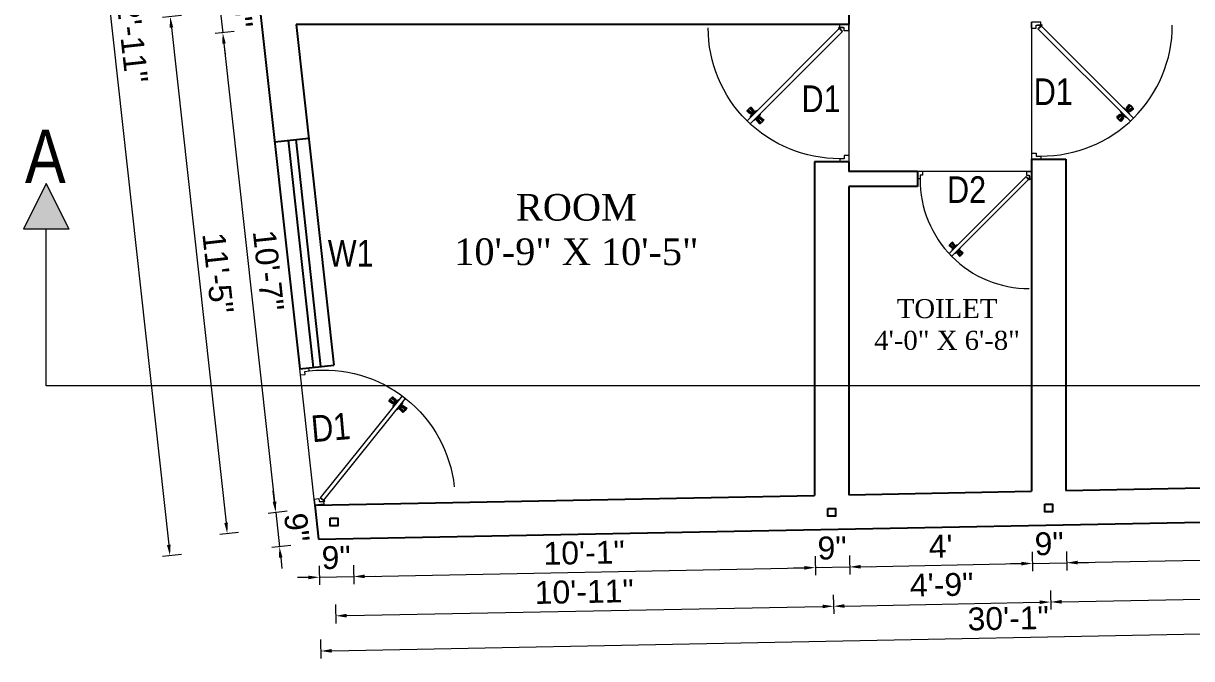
# Model space of a CAD drawing. Header units: inches. Extents: x 392906 to 410488, y -52747 to -40742.
# Drawn here: x 395479.8 to 395786.6, y -51103.8 to -50937 of the extents above; entities that cross this region are included whole.
import ezdxf

# ---------------------------------------------------------------- set-up
doc = ezdxf.new("R2010")
doc.units = ezdxf.units.IN
doc.header["$LTSCALE"] = 2
doc.header["$MEASUREMENT"] = 0
doc.header["$PDMODE"] = 34
doc.layers.get('0').update_dxf_attribs({"linetype": 'CONTINUOUS'})
doc.layers.get('DEFPOINTS').update_dxf_attribs({"color": 141, "linetype": 'CONTINUOUS'})
for name, color, linetype, lineweight in [('DOOR & WIN', 1, 'CONTINUOUS', 25), ('PUERTAS', 7, 'CONTINUOUS', 9), ('steps', 253, 'CONTINUOUS', 20)]:
    doc.layers.add(name, color=color, linetype=linetype, lineweight=lineweight)
doc.styles.add('Lettring Text', font='arial.ttf')
doc.styles.get("Standard").update_dxf_attribs({"font": 'ARIALN.TTF'})
doc.dimstyles.new('Copy of Standard', dxfattribs={"dimtxt": 6, "dimasz": 2.875, "dimexe": 2, "dimexo": 4, "dimgap": 2, "dimtad": 1, "dimdec": 0, "dimrnd": 1, "dimzin": 0, "dimdsep": 46, "dimlunit": 4, "dimtxsty": 'Lettring Text', "dimcen": 0.1, "dimclrd": 7, "dimclre": 7, "dimclrt": 7, "dimazin": 0, "dimtfac": 0.645, "dimtdec": 0, "dimtmove": 1, "dimatfit": 0, "dimfxl": 3, "dimfxlon": 1, "dimtfillclr": 256, "dimtolj": 1, "dimtzin": 0, "dimlwd": -1, "dimlwe": -1, "dimarcsym": 2})

# ---------------------------------------------------------------- blocks, each defined once
blk = doc.blocks.new('3ft')
at = {"layer": 'PUERTAS', "color": 6}
for p, q in [((1.01, 2.52), (25.23, 26.74)), ((26.05, 25.92), (1.77, 1.64)), ((26.05, 25.92), (25.23, 26.74)), ((0, 2.4), (0, 0)), ((0.72, 2.4), (0, 2.4)), ((1.6, 0), (0, 0)), ((0.72, 1.52), (0.72, 2.44)), ((0.8, 1.52), (0.72, 1.52)), ((0.8, 1.52), (0.8, 2.41)), ((0.8, 1.2), (0.8, 1.52)), ((1.6, 1.2), (0.8, 1.2)), ((1.57, 1.84), (0.94, 2.47)), ((1.63, 1.89), (0.97, 2.55)), ((1.63, 1.89), (1.57, 1.84)), ((1.77, 1.64), (1.57, 1.84)), ((1.6, 0), (1.6, 1.2)), ((34.4, 0), (34.4, 1.2)), ((34.4, 1.2), (35.2, 1.2)), ((34.4, 0), (36, 0)), ((35.2, 1.2), (35.2, 2.4)), ((35.2, 2.4), (36, 2.4)), ((36, 0), (36, 2.4))]:
    blk.add_line(p, q, dxfattribs=at)
at = {"layer": 'PUERTAS', "color": 8}
for p, q in [((22.57, 24.94), (21.65, 25.68)), ((22.63, 24.99), (21.69, 25.75)), ((22.74, 25.1), (21.84, 25.9)), ((22.13, 26.28), (21.98, 26.13)), ((22.88, 25.24), (22.01, 26.06)), ((22.13, 26.28), (22.27, 26.42)), ((22.29, 26.41), (22.27, 26.42)), ((23.16, 25.52), (22.34, 26.39)), ((23.3, 25.66), (22.5, 26.56)), ((23.41, 25.77), (22.65, 26.71)), ((22.69, 24.32), (23.02, 24.83)), ((23.46, 25.83), (22.72, 26.75)), ((22.95, 24.96), (22.84, 25.07)), ((22.98, 24.99), (22.86, 25.1)), ((23.03, 25.04), (22.91, 25.15)), ((22.91, 24.53), (23.1, 24.91)), ((23.11, 25.12), (22.99, 25.23)), ((23.13, 24.76), (23.18, 24.99)), ((23.28, 25.3), (23.17, 25.41)), ((23.36, 25.37), (23.25, 25.49)), ((23.31, 24.94), (23.28, 25.08)), ((23.41, 25.43), (23.3, 25.54)), ((23.46, 25.09), (23.32, 25.13)), ((23.44, 25.45), (23.33, 25.56)), ((23.64, 25.27), (23.41, 25.22)), ((23.87, 25.49), (23.49, 25.3)), ((24.08, 25.71), (23.57, 25.38)), ((24.8, 24.56), (24.61, 24.18)), ((25.02, 24.77), (24.68, 24.26)), ((23.63, 23.38), (24.14, 23.72)), ((23.84, 23.6), (24.22, 23.79)), ((24.07, 23.82), (24.3, 23.88)), ((24.25, 24), (24.39, 23.97)), ((24.25, 23.26), (24.99, 22.34)), ((24.27, 23.64), (24.38, 23.53)), ((24.3, 23.67), (24.41, 23.56)), ((24.3, 23.32), (25.06, 22.38)), ((24.35, 23.72), (24.46, 23.61)), ((24.4, 24.15), (24.43, 24.01)), ((24.41, 23.43), (25.2, 22.53)), ((24.43, 23.8), (24.54, 23.69)), ((24.58, 24.33), (24.52, 24.1)), ((24.55, 23.57), (25.37, 22.7)), ((24.6, 23.97), (24.72, 23.86)), ((24.68, 24.05), (24.79, 23.94)), ((24.73, 24.1), (24.85, 23.99)), ((24.76, 24.13), (24.87, 24.02)), ((24.83, 23.85), (25.7, 23.03)), ((24.97, 23.99), (25.87, 23.2)), ((25.08, 24.1), (26.02, 23.34)), ((25.14, 24.15), (26.06, 23.41)), ((25.58, 22.82), (25.43, 22.67)), ((25.58, 22.82), (25.73, 22.97)), ((25.72, 22.98), (25.73, 22.97)), ((0, 0), (36, 0))]:
    blk.add_line(p, q, dxfattribs=at)
at = {"layer": 'PUERTAS', "color": 1}
for p, q in [((21.67, 25.73), (22.17, 26.23)), ((22.49, 24.95), (21.67, 25.61)), ((21.7, 25.82), (22.14, 26.26)), ((21.73, 25.79), (21.7, 25.82)), ((22.58, 26.7), (22.14, 26.26)), ((22.67, 26.73), (22.17, 26.23)), ((22.61, 26.67), (22.58, 26.7)), ((22.6, 24.96), (23.02, 25.38)), ((22.61, 24.25), (22.92, 24.72)), ((22.7, 25.07), (22.71, 25.06)), ((23.45, 25.91), (22.79, 26.73)), ((22.82, 25.06), (23.08, 25.32)), ((22.94, 24.95), (22.83, 25.07)), ((22.92, 24.72), (22.92, 24.72)), ((22.93, 24.94), (23.19, 25.21)), ((22.93, 24.84), (22.93, 24.83)), ((23.44, 25.81), (23.02, 25.38)), ((23.34, 25.58), (23.08, 25.32)), ((23.46, 25.47), (23.19, 25.21)), ((23.33, 25.7), (23.34, 25.69)), ((23.45, 25.46), (23.33, 25.57)), ((23.57, 25.47), (23.57, 25.47)), ((24.15, 25.79), (23.68, 25.48)), ((23.68, 25.48), (23.68, 25.48)), ((24.27, 25.78), (24.26, 25.79)), ((25.1, 24.84), (24.79, 24.38)), ((25.09, 24.96), (25.1, 24.95)), ((22.62, 24.13), (22.61, 24.14)), ((23.44, 23.31), (23.45, 23.3)), ((23.56, 23.3), (24.03, 23.61)), ((24.03, 23.61), (24.03, 23.62)), ((24.14, 23.62), (24.14, 23.62)), ((24.25, 23.62), (24.51, 23.89)), ((24.26, 23.29), (24.69, 23.71)), ((24.26, 23.63), (24.37, 23.52)), ((24.26, 23.18), (24.92, 22.37)), ((24.37, 23.52), (24.63, 23.77)), ((24.37, 23.4), (24.37, 23.4)), ((24.78, 24.15), (24.51, 23.89)), ((24.89, 24.03), (24.63, 23.77)), ((25.11, 24.14), (24.69, 23.71)), ((24.77, 24.14), (24.88, 24.03)), ((24.79, 24.38), (24.78, 24.37)), ((24.78, 24.26), (24.78, 24.26)), ((25, 24.03), (25, 24.03)), ((25.04, 22.36), (25.54, 22.86)), ((25.1, 22.42), (25.13, 22.39)), ((25.13, 22.39), (25.57, 22.83)), ((25.22, 24.14), (26.03, 23.48)), ((26.04, 23.37), (25.54, 22.86)), ((26.01, 23.27), (25.57, 22.83)), ((25.98, 23.3), (26.01, 23.27))]:
    blk.add_line(p, q, dxfattribs=at)
at = {"layer": 'PUERTAS', "color": 2}
for p, q in [((21.99, 26.11), (21.98, 26.13)), ((25.42, 22.68), (25.43, 22.67))]:
    blk.add_line(p, q, dxfattribs=at)
at = {"layer": 'PUERTAS', "color": 6}
for radius in [0.155, 0.0752]:
    blk.add_circle((0.82, 2.56), radius, dxfattribs=at)
blk.add_arc((0.82, 2.56), 34.38, 359.7285, 90.0333, dxfattribs=at)
at = {"layer": 'PUERTAS', "color": 1}
for centre, start, end in [((22.54, 25.01), 231.0764, 315), ((22.73, 26.68), 38.9236, 135), ((22.77, 25.12), 225, 315), ((22.99, 24.89), 135, 219.7428), ((22.87, 24.78), 315, 39.7428), ((23.28, 25.63), 315, 45), ((23.39, 25.86), 315, 38.9236), ((23.51, 25.41), 50.2572, 135), ((23.62, 25.53), 230.2572, 315), ((24.2, 25.73), 45, 135), ((25.04, 24.89), 315, 45), ((22.67, 24.2), 135, 225), ((23.51, 23.36), 225, 315), ((24.09, 23.56), 50.2572, 135), ((24.2, 23.68), 230.2572, 315), ((24.32, 23.23), 135, 218.9236), ((24.42, 23.46), 135, 225), ((24.84, 24.31), 135, 219.7428), ((24.72, 24.21), 315, 39.7428), ((24.94, 23.98), 45, 135), ((24.98, 22.42), 218.9236, 315), ((25.17, 24.08), 51.0764, 135), ((25.98, 23.42), 315, 51.0764)]:
    blk.add_arc(centre, 0.08, start, end, dxfattribs=at)
blk = doc.blocks.new('*U199')
at = {"color": 3, "xscale": -1}
blk.add_blockref('3ft', (42, 0), dxfattribs=at)
blk = doc.blocks.new('2ft6in')
at = {"layer": 'PUERTAS', "color": 2}
for p, q in [((0.84, 2.1), (21.02, 22.28)), ((21.71, 21.6), (1.47, 1.37)), ((18.33, 21.76), (18.31, 21.77)), ((21.71, 21.6), (21.02, 22.28)), ((21.18, 18.9), (21.2, 18.89)), ((0, 2), (0, 0)), ((0.6, 2), (0, 2)), ((1.33, 0), (0, 0)), ((0.6, 1.26), (0.6, 2.04)), ((0.67, 1.26), (0.6, 1.26)), ((0.67, 1.26), (0.67, 2.01)), ((0.67, 1), (0.67, 1.26)), ((1.33, 1), (0.67, 1)), ((1.31, 1.53), (0.79, 2.06)), ((1.36, 1.58), (0.81, 2.12)), ((1.36, 1.58), (1.31, 1.53)), ((1.47, 1.37), (1.31, 1.53)), ((1.33, 0), (1.33, 1)), ((28.67, 0), (28.67, 1)), ((28.67, 1), (29.33, 1)), ((28.67, 0), (30, 0)), ((29.33, 1), (29.33, 2)), ((29.33, 2), (30, 2)), ((30, 0), (30, 2))]:
    blk.add_line(p, q, dxfattribs=at)
at = {"layer": 'PUERTAS', "color": 1}
for p, q in [((18.06, 21.44), (18.48, 21.86)), ((18.08, 21.51), (18.45, 21.88)), ((18.11, 21.49), (18.08, 21.51)), ((18.82, 22.25), (18.45, 21.88)), ((18.9, 22.28), (18.48, 21.86)), ((18.84, 22.23), (18.82, 22.25)), ((19.54, 21.59), (18.99, 22.27)), ((19.54, 21.5), (19.18, 21.15)), ((20.12, 21.49), (19.74, 21.24)), ((20.22, 21.48), (20.22, 21.49)), ((18.74, 20.79), (18.06, 21.34)), ((18.83, 20.8), (19.18, 21.15)), ((18.84, 20.21), (19.1, 20.6)), ((18.85, 20.11), (18.84, 20.12)), ((18.92, 20.89), (18.93, 20.88)), ((19.02, 20.88), (19.24, 21.1)), ((19.12, 20.8), (19.03, 20.89)), ((19.1, 20.7), (19.11, 20.69)), ((19.1, 20.6), (19.1, 20.6)), ((19.11, 20.79), (19.33, 21.01)), ((19.45, 21.31), (19.24, 21.1)), ((19.55, 21.22), (19.33, 21.01)), ((19.45, 21.41), (19.45, 21.41)), ((19.54, 21.22), (19.45, 21.31)), ((19.53, 19.43), (19.54, 19.42)), ((19.64, 21.23), (19.64, 21.23)), ((19.64, 19.42), (20.02, 19.67)), ((19.74, 21.24), (19.73, 21.23)), ((20.02, 19.67), (20.03, 19.68)), ((20.12, 19.68), (20.12, 19.68)), ((20.21, 19.69), (20.43, 19.9)), ((20.22, 19.41), (20.57, 19.76)), ((20.22, 19.69), (20.31, 19.6)), ((20.22, 19.32), (20.76, 18.64)), ((20.31, 19.6), (20.52, 19.81)), ((20.31, 19.5), (20.31, 19.5)), ((20.65, 20.12), (20.43, 19.9)), ((20.74, 20.03), (20.52, 19.81)), ((20.93, 20.11), (20.57, 19.76)), ((20.64, 20.11), (20.73, 20.02)), ((20.66, 20.31), (20.65, 20.31)), ((20.65, 20.21), (20.65, 20.22)), ((20.91, 20.7), (20.66, 20.31)), ((20.84, 20.02), (20.83, 20.03)), ((20.86, 18.63), (21.28, 19.05)), ((20.91, 20.8), (20.91, 20.79)), ((20.91, 18.68), (20.94, 18.66)), ((20.94, 18.66), (21.31, 19.03)), ((21.02, 20.12), (21.7, 19.57)), ((21.7, 19.47), (21.28, 19.05)), ((21.67, 19.4), (21.31, 19.03)), ((21.65, 19.42), (21.67, 19.4))]:
    blk.add_line(p, q, dxfattribs=at)
at = {"layer": 'PUERTAS', "color": 8}
for p, q in [((18.95, 20.92), (18.2, 21.58)), ((18.44, 21.9), (18.31, 21.77)), ((19.07, 21.03), (18.34, 21.72)), ((18.44, 21.9), (18.56, 22.02)), ((18.58, 22.01), (18.56, 22.02)), ((19.3, 21.26), (18.61, 22)), ((19.42, 21.38), (18.75, 22.14)), ((19.51, 21.48), (18.88, 22.26)), ((19.55, 21.53), (18.93, 22.3)), ((18.81, 20.78), (18.04, 21.4)), ((18.86, 20.83), (18.08, 21.46)), ((18.91, 20.27), (19.19, 20.69)), ((19.13, 20.8), (19.03, 20.9)), ((19.15, 20.82), (19.05, 20.92)), ((19.09, 20.44), (19.25, 20.76)), ((19.19, 20.87), (19.1, 20.96)), ((19.25, 20.93), (19.16, 21.02)), ((19.28, 20.63), (19.32, 20.83)), ((19.4, 21.08), (19.31, 21.17)), ((19.47, 21.15), (19.38, 21.24)), ((19.43, 20.78), (19.4, 20.9)), ((19.51, 21.19), (19.42, 21.28)), ((19.55, 20.91), (19.43, 20.94)), ((19.53, 21.21), (19.44, 21.3)), ((19.7, 21.06), (19.51, 21.01)), ((19.89, 21.24), (19.58, 21.08)), ((20.07, 21.42), (19.64, 21.15)), ((19.69, 19.49), (20.12, 19.76)), ((19.87, 19.67), (20.18, 19.83)), ((20.06, 19.85), (20.25, 19.9)), ((20.21, 20), (20.33, 19.97)), ((20.21, 19.38), (20.83, 18.61)), ((20.23, 19.7), (20.32, 19.61)), ((20.25, 19.72), (20.34, 19.63)), ((20.25, 19.43), (20.88, 18.65)), ((20.29, 19.76), (20.38, 19.67)), ((20.33, 20.13), (20.36, 20.01)), ((20.34, 19.53), (21, 18.77)), ((20.36, 19.83), (20.45, 19.74)), ((20.48, 20.28), (20.44, 20.08)), ((20.46, 19.64), (21.14, 18.91)), ((20.5, 19.98), (20.6, 19.89)), ((20.67, 20.47), (20.51, 20.15)), ((20.85, 20.64), (20.57, 20.22)), ((20.57, 20.04), (20.66, 19.95)), ((20.61, 20.09), (20.7, 19.99)), ((20.63, 20.11), (20.72, 20.01)), ((20.69, 19.87), (21.42, 19.19)), ((20.81, 19.99), (21.56, 19.33)), ((20.9, 20.08), (21.68, 19.45)), ((20.95, 20.13), (21.72, 19.51)), ((21.32, 19.01), (21.2, 18.89)), ((21.32, 19.01), (21.44, 19.14)), ((21.43, 19.15), (21.44, 19.14)), ((0, 0), (30, 0))]:
    blk.add_line(p, q, dxfattribs=at)
at = {"layer": 'PUERTAS', "color": 2}
for radius in [0.129, 0.0627]:
    blk.add_circle((0.68, 2.14), radius, dxfattribs=at)
at = {"layer": 'PUERTAS', "color": 8}
blk.add_arc((0.68, 2.14), 28.65, 359.7285, 90.0333, dxfattribs=at)
at = {"layer": 'PUERTAS', "color": 1}
for centre, start, end in [((18.94, 22.23), 38.9236, 135), ((19.49, 21.55), 315, 38.9236), ((20.17, 21.44), 45, 135), ((18.78, 20.84), 231.0764, 315), ((18.89, 20.16), 135, 225), ((18.97, 20.93), 225, 315), ((19.16, 20.74), 135, 219.7428), ((19.06, 20.65), 315, 39.7428), ((19.4, 21.36), 315, 45), ((19.59, 19.47), 225, 315), ((19.6, 21.18), 50.2572, 135), ((19.68, 21.28), 230.2572, 315), ((20.07, 19.63), 50.2572, 135), ((20.16, 19.73), 230.2572, 315), ((20.27, 19.36), 135, 218.9236), ((20.35, 19.55), 135, 225), ((20.7, 20.26), 135, 219.7428), ((20.6, 20.17), 315, 39.7428), ((20.78, 19.98), 45, 135), ((20.82, 18.68), 218.9236, 315), ((20.87, 20.75), 315, 45), ((20.98, 20.07), 51.0764, 135), ((21.65, 19.52), 315, 51.0764)]:
    blk.add_arc(centre, 0.0667, start, end, dxfattribs=at)
blk = doc.blocks.new('*U202')
at = {"color": 3}
blk.add_blockref('2ft6in', (0, 0), dxfattribs=at)
blk = doc.blocks.new('*D983')
at = {"layer": 'DEFPOINTS', "color": 0, "ltscale": 0.5, "transparency": 16777216}
for p in [(395550.46, -50928.29), (395551.45, -50937.29), (395532.14, -50939.42)]:
    blk.add_point(p, dxfattribs=at)
at = {"layer": 'steps', "color": 7, "ltscale": 0.5, "transparency": 16777216}
for p, q in [((395530.83, -50927.57), (395530.51, -50924.71)), ((395534.13, -50930.09), (395529.16, -50930.64)), ((395531.14, -50930.42), (395532.14, -50939.42)), ((395535.12, -50939.09), (395530.15, -50939.64)), ((395532.45, -50942.28), (395532.77, -50945.14))]:
    blk.add_line(p, q, dxfattribs=at)
for points in [[(395531.3, -50927.51), (395530.35, -50927.62), (395531.14, -50930.42)], [(395532.93, -50942.23), (395531.98, -50942.33), (395532.14, -50939.42)]]:
    blk.add_solid(points, dxfattribs=at)
at = {"layer": 'steps', "color": 7, "ltscale": 0.5, "transparency": 16777216, "insert": (395536.67, -50934.37), "char_height": 6, "attachment_point": 5, "rotation": 276.296, "style": 'Lettring Text'}
blk.add_mtext('\\A1;9"', dxfattribs=at)
blk = doc.blocks.new('*D984')
at = {"layer": 'DEFPOINTS', "color": 0, "ltscale": 0.5, "transparency": 16777216}
for p in [(395551.45, -50937.29), (395565.35, -51063.3), (395546.04, -51065.43)]:
    blk.add_point(p, dxfattribs=at)
at = {"layer": 'steps', "color": 7, "ltscale": 0.5, "transparency": 16777216}
for p, q in [((395535.12, -50939.09), (395530.15, -50939.64)), ((395532.45, -50942.28), (395545.72, -51062.58)), ((395549.02, -51065.11), (395544.05, -51065.65))]:
    blk.add_line(p, q, dxfattribs=at)
for points in [[(395532.93, -50942.23), (395531.98, -50942.33), (395532.14, -50939.42)], [(395546.2, -51062.52), (395545.25, -51062.63), (395546.04, -51065.43)]]:
    blk.add_solid(points, dxfattribs=at)
at = {"layer": 'steps', "color": 7, "ltscale": 0.5, "transparency": 16777216, "insert": (395544.12, -51001.87), "char_height": 6, "attachment_point": 5, "rotation": 276.296, "style": 'Lettring Text'}
blk.add_mtext('\\A1;10\'-7"', dxfattribs=at)
blk = doc.blocks.new('*D985')
at = {"layer": 'DEFPOINTS', "color": 0, "ltscale": 0.5, "transparency": 16777216}
for p in [(395565.35, -51063.3), (395566.34, -51072.29), (395547.03, -51074.42)]:
    blk.add_point(p, dxfattribs=at)
at = {"layer": 'steps', "color": 7, "ltscale": 0.5, "transparency": 16777216}
for p, q in [((395545.72, -51062.58), (395545.41, -51059.72)), ((395549.02, -51065.11), (395544.05, -51065.65)), ((395546.04, -51065.43), (395547.03, -51074.42)), ((395550.01, -51074.09), (395545.04, -51074.64)), ((395547.35, -51077.27), (395547.66, -51080.13))]:
    blk.add_line(p, q, dxfattribs=at)
for points in [[(395546.2, -51062.52), (395545.25, -51062.63), (395546.04, -51065.43)], [(395547.82, -51077.22), (395546.87, -51077.33), (395547.03, -51074.42)]]:
    blk.add_solid(points, dxfattribs=at)
at = {"layer": 'steps', "color": 7, "ltscale": 0.5, "transparency": 16777216, "insert": (395551.57, -51069.37), "char_height": 6, "attachment_point": 5, "rotation": 276.296, "style": 'Lettring Text'}
blk.add_mtext('\\A1;9"', dxfattribs=at)
blk = doc.blocks.new('*D987')
at = {"layer": 'DEFPOINTS', "color": 0, "ltscale": 0.5, "transparency": 16777216}
for p in [(395546.35, -50932.11), (395561.33, -51067.88), (395533.33, -51070.97)]:
    blk.add_point(p, dxfattribs=at)
at = {"layer": 'steps', "color": 7, "ltscale": 0.5, "transparency": 16777216}
for p, q in [((395521.33, -50934.87), (395516.36, -50935.42)), ((395518.66, -50938.06), (395533.01, -51068.11)), ((395536.31, -51070.64), (395531.34, -51071.19))]:
    blk.add_line(p, q, dxfattribs=at)
for points in [[(395519.14, -50938.01), (395518.19, -50938.11), (395518.35, -50935.2)], [(395533.49, -51068.06), (395532.54, -51068.17), (395533.33, -51070.97)]]:
    blk.add_solid(points, dxfattribs=at)
at = {"layer": 'steps', "color": 7, "ltscale": 0.5, "transparency": 16777216, "insert": (395530.87, -51002.53), "char_height": 6, "attachment_point": 5, "rotation": 276.296, "style": 'Lettring Text'}
blk.add_mtext('\\A1;11\'-5"', dxfattribs=at)
blk = doc.blocks.new('*D988')
at = {"layer": 'DEFPOINTS', "color": 0, "ltscale": 0.5, "transparency": 16777216}
for p in [(395527.17, -50799.29), (395557.31, -51072.46), (395518.28, -51076.77)]:
    blk.add_point(p, dxfattribs=at)
at = {"layer": 'steps', "color": 7, "ltscale": 0.5, "transparency": 16777216}
for p, q in [((395491.13, -50803.27), (395486.16, -50803.82)), ((395488.46, -50806.46), (395517.97, -51073.91)), ((395521.27, -51076.44), (395516.3, -51076.99))]:
    blk.add_line(p, q, dxfattribs=at)
for points in [[(395488.94, -50806.4), (395487.98, -50806.51), (395488.14, -50803.6)], [(395518.44, -51073.86), (395517.49, -51073.96), (395518.28, -51076.77)]]:
    blk.add_solid(points, dxfattribs=at)
at = {"layer": 'steps', "color": 7, "ltscale": 0.5, "transparency": 16777216, "insert": (395508.2, -50939.63), "char_height": 6, "attachment_point": 5, "rotation": 276.296, "style": 'Lettring Text'}
blk.add_mtext('\\A1;22\'-11"', dxfattribs=at)
blk = doc.blocks.new('*D989')
at = {"layer": 'DEFPOINTS', "color": 0, "ltscale": 0.5, "transparency": 16777216}
for p in [(395557.31, -51072.46), (395566.34, -51072.29), (395566.54, -51082.24)]:
    blk.add_point(p, dxfattribs=at)
at = {"layer": 'steps', "color": 7, "ltscale": 0.5, "transparency": 16777216}
for p, q in [((395566.48, -51079.24), (395566.57, -51084.24)), ((395557.44, -51079.42), (395557.54, -51084.42)), ((395557.5, -51082.42), (395566.54, -51082.24)), ((395569.41, -51082.19), (395572.28, -51082.13)), ((395554.63, -51082.47), (395551.75, -51082.53))]:
    blk.add_line(p, q, dxfattribs=at)
for points in [[(395554.62, -51082), (395554.63, -51082.95), (395557.5, -51082.42)], [(395569.4, -51081.71), (395569.42, -51082.67), (395566.54, -51082.24)]]:
    blk.add_solid(points, dxfattribs=at)
at = {"layer": 'steps', "color": 7, "ltscale": 0.5, "transparency": 16777216, "insert": (395561.92, -51077.27), "char_height": 6, "attachment_point": 5, "rotation": 1.1097, "style": 'Lettring Text'}
blk.add_mtext('\\A1;9"', dxfattribs=at)
blk = doc.blocks.new('*D990')
at = {"layer": 'DEFPOINTS', "color": 0, "ltscale": 0.5, "transparency": 16777216}
for p in [(395687.55, -51069.94), (395566.34, -51072.29), (395687.74, -51079.9)]:
    blk.add_point(p, dxfattribs=at)
at = {"layer": 'steps', "color": 7, "ltscale": 0.5, "transparency": 16777216}
for p, q in [((395566.48, -51079.24), (395566.57, -51084.24)), ((395687.69, -51076.9), (395687.78, -51081.9)), ((395569.41, -51082.19), (395684.87, -51079.95))]:
    blk.add_line(p, q, dxfattribs=at)
for points in [[(395569.4, -51081.71), (395569.42, -51082.67), (395566.54, -51082.24)], [(395684.86, -51079.47), (395684.88, -51080.43), (395687.74, -51079.9)]]:
    blk.add_solid(points, dxfattribs=at)
at = {"layer": 'steps', "color": 7, "ltscale": 0.5, "transparency": 16777216, "insert": (395627.04, -51076.01), "char_height": 6, "attachment_point": 5, "rotation": 1.1097, "style": 'Lettring Text'}
blk.add_mtext('\\A1;10\'-1"', dxfattribs=at)
blk = doc.blocks.new('*D991')
at = {"layer": 'DEFPOINTS', "color": 0, "ltscale": 0.5, "transparency": 16777216}
for p in [(395687.55, -51069.94), (395696.55, -51069.76), (395696.74, -51079.72)]:
    blk.add_point(p, dxfattribs=at)
at = {"layer": 'steps', "color": 7, "ltscale": 0.5, "transparency": 16777216}
for p, q in [((395687.69, -51076.9), (395687.78, -51081.9)), ((395696.69, -51076.72), (395696.78, -51081.72)), ((395684.87, -51079.95), (395682, -51080.01)), ((395687.74, -51079.9), (395696.74, -51079.72)), ((395699.62, -51079.67), (395702.49, -51079.61))]:
    blk.add_line(p, q, dxfattribs=at)
for points in [[(395699.61, -51079.19), (395699.63, -51080.14), (395696.74, -51079.72)], [(395684.86, -51079.47), (395684.88, -51080.43), (395687.74, -51079.9)]]:
    blk.add_solid(points, dxfattribs=at)
at = {"layer": 'steps', "color": 7, "ltscale": 0.5, "transparency": 16777216, "insert": (395692.15, -51074.75), "char_height": 6, "attachment_point": 5, "rotation": 1.1097, "style": 'Lettring Text'}
blk.add_mtext('\\A1;9"', dxfattribs=at)
blk = doc.blocks.new('*D992')
at = {"layer": 'DEFPOINTS', "color": 0, "ltscale": 0.5, "transparency": 16777216}
for p in [(395696.55, -51069.76), (395744.55, -51068.83), (395744.74, -51078.79)]:
    blk.add_point(p, dxfattribs=at)
at = {"layer": 'steps', "color": 7, "ltscale": 0.5, "transparency": 16777216}
for p, q in [((395744.69, -51075.79), (395744.78, -51080.79)), ((395696.69, -51076.72), (395696.78, -51081.72)), ((395699.62, -51079.67), (395741.87, -51078.85))]:
    blk.add_line(p, q, dxfattribs=at)
for points in [[(395699.61, -51079.19), (395699.63, -51080.14), (395696.74, -51079.72)], [(395741.86, -51078.37), (395741.88, -51079.33), (395744.74, -51078.79)]]:
    blk.add_solid(points, dxfattribs=at)
at = {"layer": 'steps', "color": 7, "ltscale": 0.5, "transparency": 16777216, "insert": (395720.65, -51074.26), "char_height": 6, "attachment_point": 5, "rotation": 1.1097, "style": 'Lettring Text'}
blk.add_mtext("\\A1;4'", dxfattribs=at)
blk = doc.blocks.new('*D993')
at = {"layer": 'DEFPOINTS', "color": 0, "ltscale": 0.5, "transparency": 16777216}
for p in [(395744.55, -51068.83), (395753.55, -51068.66), (395753.74, -51078.62)]:
    blk.add_point(p, dxfattribs=at)
at = {"layer": 'steps', "color": 7, "ltscale": 0.5, "transparency": 16777216}
for p, q in [((395744.69, -51075.79), (395744.78, -51080.79)), ((395753.69, -51075.62), (395753.78, -51080.62)), ((395741.87, -51078.85), (395739, -51078.9)), ((395744.74, -51078.79), (395753.74, -51078.62)), ((395756.62, -51078.56), (395759.49, -51078.51))]:
    blk.add_line(p, q, dxfattribs=at)
for points in [[(395741.86, -51078.37), (395741.88, -51079.33), (395744.74, -51078.79)], [(395756.61, -51078.08), (395756.63, -51079.04), (395753.74, -51078.62)]]:
    blk.add_solid(points, dxfattribs=at)
at = {"layer": 'steps', "color": 7, "ltscale": 0.5, "transparency": 16777216, "insert": (395749.15, -51073.64), "char_height": 6, "attachment_point": 5, "rotation": 1.1097, "style": 'Lettring Text'}
blk.add_mtext('\\A1;9"', dxfattribs=at)
blk = doc.blocks.new('*D994')
at = {"layer": 'DEFPOINTS', "color": 0, "ltscale": 0.5, "transparency": 16777216}
for p in [(395909.55, -51065.64), (395753.55, -51068.66), (395909.74, -51075.6)]:
    blk.add_point(p, dxfattribs=at)
at = {"layer": 'steps', "color": 7, "ltscale": 0.5, "transparency": 16777216}
for p, q in [((395909.69, -51072.6), (395909.78, -51077.6)), ((395753.69, -51075.62), (395753.78, -51080.62)), ((395756.62, -51078.56), (395906.87, -51075.65))]:
    blk.add_line(p, q, dxfattribs=at)
for points in [[(395906.86, -51075.17), (395906.88, -51076.13), (395909.74, -51075.6)], [(395756.61, -51078.08), (395756.63, -51079.04), (395753.74, -51078.62)]]:
    blk.add_solid(points, dxfattribs=at)
at = {"layer": 'steps', "color": 7, "ltscale": 0.5, "transparency": 16777216, "insert": (395831.65, -51072.04), "char_height": 6, "attachment_point": 5, "rotation": 1.1097, "style": 'Lettring Text'}
blk.add_mtext("\\A1;13'", dxfattribs=at)
blk = doc.blocks.new('*D996')
at = {"layer": 'DEFPOINTS', "color": 0, "ltscale": 0.5, "transparency": 16777216}
for p in [(395692.05, -51065.35), (395561.33, -51067.88), (395692.53, -51090.03)]:
    blk.add_point(p, dxfattribs=at)
at = {"layer": 'steps', "color": 7, "ltscale": 0.5, "transparency": 16777216}
for p, q in [((395692.47, -51087.03), (395692.57, -51092.03)), ((395561.75, -51089.56), (395561.85, -51094.56)), ((395564.68, -51092.51), (395689.65, -51090.09))]:
    blk.add_line(p, q, dxfattribs=at)
for points in [[(395689.65, -51089.61), (395689.66, -51090.57), (395692.53, -51090.03)], [(395564.67, -51092.03), (395564.69, -51092.99), (395561.81, -51092.56)]]:
    blk.add_solid(points, dxfattribs=at)
at = {"layer": 'steps', "color": 7, "ltscale": 0.5, "transparency": 16777216, "insert": (395627.07, -51086.24), "char_height": 6, "attachment_point": 5, "rotation": 1.1097, "style": 'Lettring Text'}
blk.add_mtext('\\A1;10\'-11"', dxfattribs=at)
blk = doc.blocks.new('*D997')
at = {"layer": 'DEFPOINTS', "color": 0, "ltscale": 0.5, "transparency": 16777216}
for p in [(395692.05, -51065.35), (395749.05, -51064.25), (395749.53, -51088.93)]:
    blk.add_point(p, dxfattribs=at)
at = {"layer": 'steps', "color": 7, "ltscale": 0.5, "transparency": 16777216}
for p, q in [((395692.47, -51087.03), (395692.57, -51092.03)), ((395749.47, -51085.93), (395749.57, -51090.93)), ((395695.4, -51089.98), (395746.65, -51088.98))]:
    blk.add_line(p, q, dxfattribs=at)
for points in [[(395746.65, -51088.5), (395746.66, -51089.46), (395749.53, -51088.93)], [(395695.39, -51089.5), (395695.41, -51090.46), (395692.53, -51090.03)]]:
    blk.add_solid(points, dxfattribs=at)
at = {"layer": 'steps', "color": 7, "ltscale": 0.5, "transparency": 16777216, "insert": (395720.93, -51084.42), "char_height": 6, "attachment_point": 5, "rotation": 1.1097, "style": 'Lettring Text'}
blk.add_mtext('\\A1;4\'-9"', dxfattribs=at)
blk = doc.blocks.new('*D998')
at = {"layer": 'DEFPOINTS', "color": 0, "ltscale": 0.5, "transparency": 16777216}
for p in [(395914.05, -51061.05), (395749.05, -51064.25), (395914.53, -51085.73)]:
    blk.add_point(p, dxfattribs=at)
at = {"layer": 'steps', "color": 7, "ltscale": 0.5, "transparency": 16777216}
for p, q in [((395914.47, -51082.73), (395914.57, -51087.73)), ((395749.47, -51085.93), (395749.57, -51090.93)), ((395752.4, -51088.87), (395911.65, -51085.79))]:
    blk.add_line(p, q, dxfattribs=at)
for points in [[(395911.65, -51085.31), (395911.66, -51086.27), (395914.53, -51085.73)], [(395752.39, -51088.39), (395752.41, -51089.35), (395749.53, -51088.93)]]:
    blk.add_solid(points, dxfattribs=at)
at = {"layer": 'steps', "color": 7, "ltscale": 0.5, "transparency": 16777216, "insert": (395831.93, -51082.27), "char_height": 6, "attachment_point": 5, "rotation": 1.1097, "style": 'Lettring Text'}
blk.add_mtext('\\A1;13\'-9"', dxfattribs=at)
blk = doc.blocks.new('*D999')
at = {"layer": 'DEFPOINTS', "color": 0, "ltscale": 0.5, "transparency": 16777216}
for p in [(395918.55, -51065.46), (395557.31, -51072.46), (395919.12, -51094.8)]:
    blk.add_point(p, dxfattribs=at)
at = {"layer": 'steps', "color": 7, "ltscale": 0.5, "transparency": 16777216}
for p, q in [((395919.06, -51091.81), (395919.16, -51096.8)), ((395560.75, -51101.75), (395916.25, -51094.86)), ((395557.82, -51098.8), (395557.91, -51103.8))]:
    blk.add_line(p, q, dxfattribs=at)
for points in [[(395916.24, -51094.38), (395916.25, -51095.34), (395919.12, -51094.8)], [(395560.74, -51101.27), (395560.76, -51102.23), (395557.88, -51101.8)]]:
    blk.add_solid(points, dxfattribs=at)
at = {"layer": 'steps', "color": 7, "ltscale": 0.5, "transparency": 16777216, "insert": (395738.4, -51093.24), "char_height": 6, "attachment_point": 5, "rotation": 1.1097, "style": 'Lettring Text'}
blk.add_mtext('\\A1;30\'-1"', dxfattribs=at)

msp = doc.modelspace()

# ---------------------------------------------------------------- hatches: boundary and pattern name
at = {"linetype": 'ByBlock', "lineweight": 5}
msp.add_hatch(color=7, dxfattribs=at).paths.add_polyline_path([(395485.78, -50978.97), (395491.78, -50990.97), (395479.78, -50990.97)])

# ---------------------------------------------------------------- linework, layer by layer
at = {"ltscale": 0.5}
for p, q in [((395527.17, -50799.29), (395552.37, -51027.7)), ((395696.55, -50928.29), (395696.55, -50937.29)), ((395696.55, -50937.29), (395551.45, -50937.29)), ((395551.45, -50937.29), (395561.31, -51026.72)), ((395545.84, -50968.05), (395554.78, -50967.07)), ((395549.32, -50967.67), (395555.85, -51027.31)), ((395551.3, -50967.45), (395557.84, -51027.1)), ((395696.55, -50973.29), (395687.55, -50973.29)), ((395687.55, -50973.29), (395687.55, -51060.94)), ((395696.55, -50973.29), (395696.55, -50975.83)), ((395744.55, -50972.61), (395744.55, -51059.83)), ((395744.55, -50972.61), (395753.55, -50972.61)), ((395753.55, -50972.61), (395753.55, -51059.66)), ((395714.57, -50975.83), (395696.55, -50975.83)), ((395714.57, -50975.83), (395714.57, -50979.83)), ((395714.57, -50979.83), (395696.55, -50979.83)), ((395696.55, -50979.83), (395696.55, -51060.76)), ((395552.37, -51027.7), (395561.31, -51026.72)), ((395753.55, -51059.66), (395909.55, -51056.64)), ((395556.32, -51063.48), (395687.55, -51060.94)), ((395696.55, -51060.76), (395744.55, -51059.83)), ((395556.32, -51063.48), (395557.31, -51072.46)), ((395557.31, -51072.46), (395918.55, -51065.46))]:
    msp.add_line(p, q, dxfattribs=at)
at = {"color": 7, "linetype": 'ByBlock', "lineweight": 5}
for p, q in [((395485.78, -50978.97), (395479.78, -50990.97)), ((395491.78, -50990.97), (395485.78, -50978.97)), ((395491.78, -50990.97), (395479.78, -50990.97)), ((395485.78, -51032.13), (395485.78, -50990.97)), ((395980.1, -51032.13), (395485.78, -51032.13))]:
    msp.add_line(p, q, dxfattribs=at)
at = {"ltscale": 0.5}
for points in [[(395748.05, -51063.25), (395750.05, -51063.25), (395750.05, -51065.25), (395748.05, -51065.25)], [(395560.33, -51066.88), (395562.33, -51066.88), (395562.33, -51068.88), (395560.33, -51068.88)], [(395691.05, -51064.35), (395693.05, -51064.35), (395693.05, -51066.35), (395691.05, -51066.35)]]:
    msp.add_lwpolyline(points, close=True, dxfattribs=at)

# ---------------------------------------------------------------- block references
at = {"layer": 'DOOR & WIN'}
for name, p, rotation in [('*U199', (395696.55, -50979.29), 90.00000000000001), ('*U202', (395744.57, -50975.82), 180), ('*U199', (395551.74, -51021.73), 276.2497281348776)]:
    msp.add_blockref(name, p, dxfattribs=dict(at, rotation=rotation))
at = {"layer": 'DOOR & WIN', "xscale": -1, "rotation": 270}
msp.add_blockref('*U199', (395744.55, -50978.61), dxfattribs=at)

# ---------------------------------------------------------------- texts
at = {"color": 7, "linetype": 'ByBlock', "lineweight": 5, "insert": (395490.9, -50964.86), "char_height": 14, "width": 26.5803, "attachment_point": 3}
msp.add_mtext('A', dxfattribs=at)
at = {"layer": 'steps', "color": 7, "ltscale": 0.3, "char_height": 7, "attachment_point": 2}
for s, insert in [('{\\W1;D1}', (395689.25, -50953.26)), ('{\\W1;D1}', (395750.23, -50951.41)), ('D2', (395727.46, -50977.13))]:
    msp.add_mtext_dynamic_manual_height_columns(s, width=18.6213, gutter_width=40, heights=[0], dxfattribs=dict(at, insert=insert))
at = {"layer": 'steps', "color": 7, "ltscale": 0.3}
for s, insert, char_height, width, attachment_point in [('{\\fTimes New Roman|b0|i0|c0|p18;ROOM\\P10\'-9" X 10\'-5"}', (395625, -50981.76), 7, 67.6616, 2), ('W1', (395565.74, -51000.84), 7, 18.6213, 8), ('{\\fTimes New Roman|b0|i0|c0|p18;TOILET\\P4\'-0" X 6\'-8"}', (395722.34, -51009.37), 5, 67.6616, 2)]:
    msp.add_mtext(s, dxfattribs=dict(at, insert=insert, char_height=char_height, width=width, attachment_point=attachment_point))
at = {"layer": 'steps', "color": 7, "ltscale": 0.3, "insert": (395560.79, -51046.54), "char_height": 7, "attachment_point": 8, "rotation": 5.0252}
msp.add_mtext_dynamic_manual_height_columns('{\\W1;D1}', width=18.6213, gutter_width=40, heights=[0], dxfattribs=at)

# ---------------------------------------------------------------- dimensions: what is measured, and where the dimension line sits
at = {"layer": 'steps', "ltscale": 0.5}
for p1, p2, distance, picture, middle in [((395527.17, -50799.29), (395557.31, -51072.46), -39.26, '*D988', (395508.2, -50939.63)), ((395557.31, -51072.46), (395918.55, -51065.46), -29.35, '*D999', (395738.4, -51093.24)), ((395561.33, -51067.88), (395692.05, -51065.35), -24.69, '*D996', (395627.07, -51086.24))]:
    dim = msp.add_aligned_dim(p1=p1, p2=p2, distance=distance, dimstyle='Copy of Standard', dxfattribs=at)
    dim.commit()
    dim.dimension.update_dxf_attribs({"geometry": picture, "text_midpoint": middle})
for base, p1, p2, angle, picture, middle, dimtype in [((395532.14, -50939.42), (395550.46, -50928.29), (395551.45, -50937.29), 96.296, '*D983', (395531.64, -50934.92), 160), ((395547.03, -51074.42), (395565.35, -51063.3), (395566.34, -51072.29), 96.296, '*D985', (395546.54, -51069.93), 160), ((395696.74, -51079.72), (395687.55, -51069.94), (395696.55, -51069.76), 181.1097, '*D991', (395692.24, -51079.81), 160), ((395753.74, -51078.62), (395744.55, -51068.83), (395753.55, -51068.66), 181.1097, '*D993', (395749.24, -51078.7), 160), ((395566.54, -51082.24), (395557.31, -51072.46), (395566.34, -51072.29), 1.1097, '*D989', (395562.02, -51082.33), 161)]:
    dim = msp.add_linear_dim(base=base, p1=p1, p2=p2, angle=angle, dimstyle='Copy of Standard', dxfattribs=at)
    dim.commit()
    dim.dimension.update_dxf_attribs({"geometry": picture, "text_midpoint": middle, "dimtype": dimtype})
for base, p1, p2, angle, picture, middle in [((395533.33, -51070.97), (395546.35, -50932.11), (395561.33, -51067.88), 96.296, '*D987', (395530.87, -51002.53)), ((395546.04, -51065.43), (395551.45, -50937.29), (395565.35, -51063.3), 96.296, '*D984', (395544.12, -51001.87)), ((395914.53, -51085.73), (395749.05, -51064.25), (395914.05, -51061.05), 181.1097, '*D998', (395831.93, -51082.27)), ((395749.53, -51088.93), (395692.05, -51065.35), (395749.05, -51064.25), 181.1097, '*D997', (395720.93, -51084.42)), ((395909.74, -51075.6), (395753.55, -51068.66), (395909.55, -51065.64), 181.1097, '*D994', (395831.65, -51072.04)), ((395687.74, -51079.9), (395566.34, -51072.29), (395687.55, -51069.94), 181.1097, '*D990', (395627.04, -51076.01)), ((395744.74, -51078.79), (395696.55, -51069.76), (395744.55, -51068.83), 181.1097, '*D992', (395720.65, -51074.26))]:
    dim = msp.add_linear_dim(base=base, p1=p1, p2=p2, angle=angle, dimstyle='Copy of Standard', dxfattribs=at)
    dim.commit()
    dim.dimension.update_dxf_attribs({"geometry": picture, "text_midpoint": middle})

doc.saveas('drawing.dxf')
